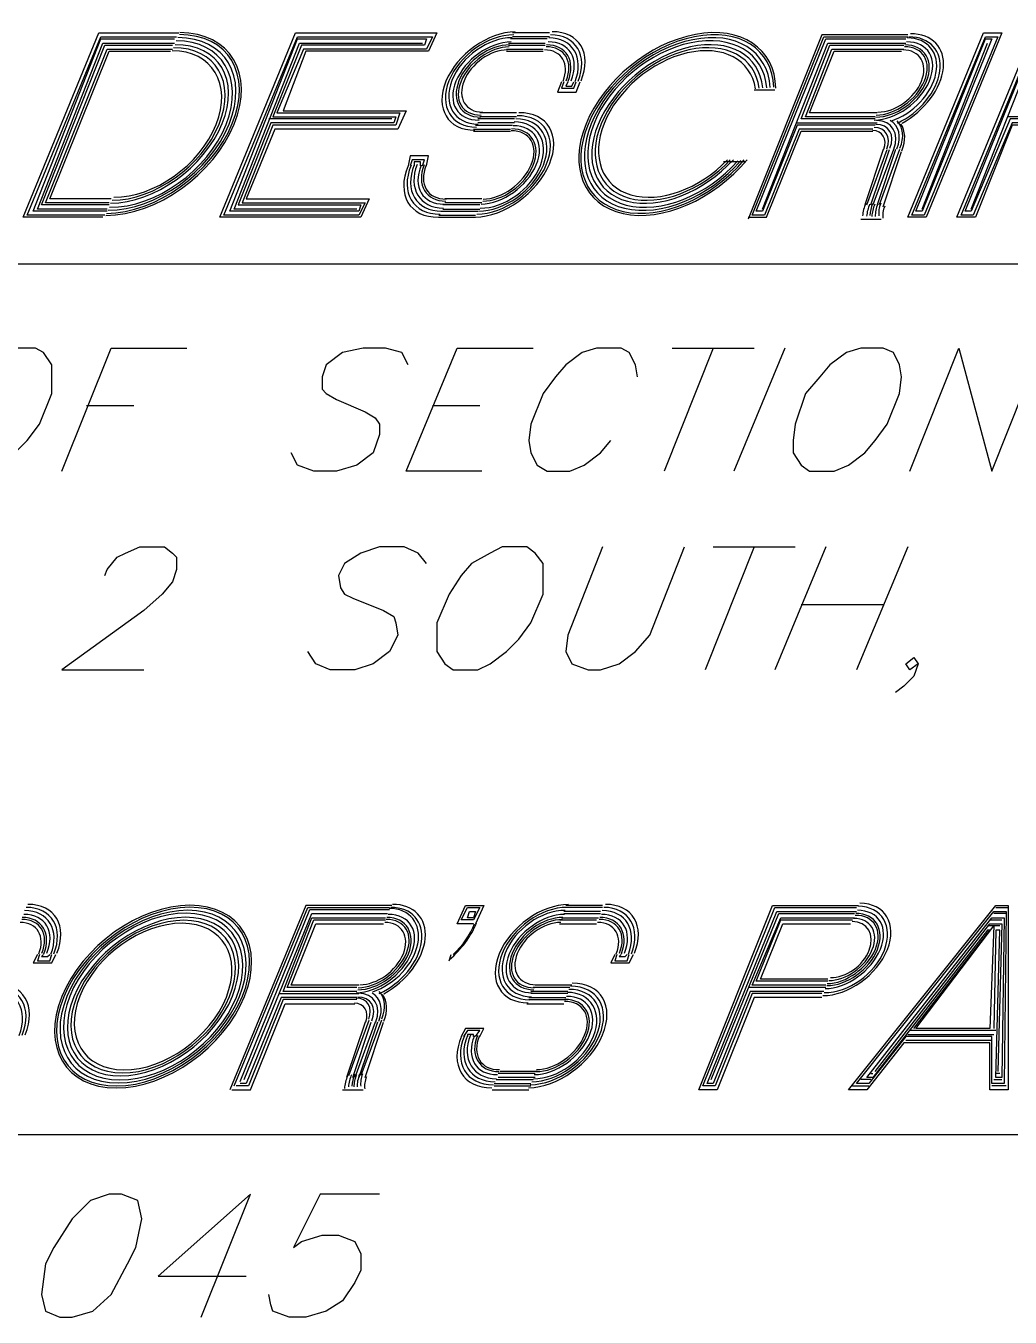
# Model space of a CAD drawing. Header units: feet. Extents: x 7 to 2308, y -319 to 1396.
# Drawn here: x 836.53 to 862.16, y 362.48 to 396.09 of the extents above; entities that cross this region are included whole.
import ezdxf

# ---------------------------------------------------------------- set-up
doc = ezdxf.new("R2010")
doc.units = ezdxf.units.FT
doc.header["$MEASUREMENT"] = 0
doc.layers.add('PDF_TBLKTXT', color=7, linetype='Continuous')

msp = doc.modelspace()

# ---------------------------------------------------------------- linework, layer by layer
at = {"layer": 'PDF_TBLKTXT', "lineweight": 30}
for points in [[(838.542, 391.108), (836.463, 391.108), (838.435, 395.906), (840.514, 395.906)], [(838.595, 391.161), (836.569, 391.161), (838.489, 395.799), (840.461, 395.799)], [(838.649, 391.268), (836.729, 391.268), (838.489, 395.746), (840.408, 395.746)], [(838.649, 391.321), (836.836, 391.321), (838.542, 395.64), (840.408, 395.64)], [(838.702, 391.428), (836.943, 391.428), (838.595, 395.586), (840.354, 395.586)], [(845.152, 391.321), (841.954, 391.321), (843.66, 395.64), (846.858, 395.64)], [(849.097, 395.64), (850.057, 395.64)], [(849.097, 395.586), (850.057, 395.586)], [(850.11, 395.746), (849.151, 395.746)], [(850.164, 395.906), (849.204, 395.906)], [(850.164, 395.799), (849.204, 395.799)], [(859.493, 395.853), (857.254, 395.853), (855.335, 391.055)], [(858.587, 393.4), (856.668, 393.4), (855.761, 391.161), (855.441, 391.161), (857.307, 395.799), (859.493, 395.799)], [(858.64, 393.507), (856.614, 393.507), (855.708, 391.268), (855.548, 391.268), (857.361, 395.746), (859.44, 395.746)], [(855.708, 391.321), (857.414, 395.64), (859.44, 395.64)], [(858.64, 393.667), (856.721, 393.667), (857.467, 395.586), (859.386, 395.586)], [(859.866, 391.321), (861.572, 395.64)], [(863.971, 393.507), (862.212, 393.507), (861.252, 391.108), (860.772, 391.108), (862.745, 395.906), (864.984, 395.906)], [(864.024, 393.56), (862.212, 393.56), (861.199, 391.161), (860.879, 391.161), (862.798, 395.799), (864.931, 395.799)], [(864.078, 393.667), (862.158, 393.667), (861.146, 391.268), (860.986, 391.268), (862.798, 395.746), (864.877, 395.746)], [(861.146, 391.321), (862.852, 395.64), (864.877, 395.64)], [(838.702, 391.481), (837.049, 391.481), (838.649, 395.48), (840.354, 395.48)], [(838.755, 391.588), (837.156, 391.588), (838.702, 395.426), (840.301, 395.426)], [(849.044, 395.48), (850.004, 395.48)], [(849.044, 395.426), (850.004, 395.426)], [(858.64, 393.72), (856.827, 393.72), (857.52, 395.48), (859.386, 395.48)], [(858.693, 393.827), (856.934, 393.827), (857.574, 395.426), (859.333, 395.426)], [(850.483, 394.627), (850.377, 394.36), (850.857, 394.36), (850.963, 394.627)], [(850.537, 394.627), (850.483, 394.467), (850.803, 394.467), (850.857, 394.627)], [(850.643, 394.627), (850.59, 394.52), (850.75, 394.52), (850.803, 394.627)], [(856.028, 394.413), (855.495, 394.413)], [(846.059, 393.667), (842.86, 393.667)], [(849.257, 393.667), (848.298, 393.667)], [(849.257, 393.56), (848.298, 393.56)], [(849.311, 393.827), (848.351, 393.827)], [(849.311, 393.72), (848.351, 393.72)], [(856.614, 393.56), (858.587, 393.56), (858.693, 393.56)], [(864.078, 393.72), (862.105, 393.72)], [(848.191, 393.4), (849.151, 393.4)], [(848.191, 393.347), (849.151, 393.347)], [(848.244, 393.507), (849.204, 393.507)], [(855.335, 391.108), (855.815, 391.108), (856.721, 393.347), (858.587, 393.347)], [(846.965, 392.441), (847.018, 392.707), (846.539, 392.707), (846.485, 392.441)], [(846.858, 392.441), (846.912, 392.601), (846.592, 392.601), (846.539, 392.441)], [(846.805, 392.441), (846.805, 392.548), (846.645, 392.548), (846.645, 392.441)], [(855.281, 392.548), (854.695, 392.548)], [(858.853, 392.867), (858.373, 391.428)], [(858.427, 391.428), (858.96, 392.867)], [(858.533, 391.428), (859.013, 392.867)], [(859.12, 392.867), (858.587, 391.428)], [(859.173, 392.867), (858.693, 391.428)], [(859.28, 392.867), (858.747, 391.428)], [(858.853, 391.375), (859.333, 392.814)], [(848.404, 391.588), (847.445, 391.588)], [(847.338, 391.268), (848.298, 391.268)], [(848.351, 391.428), (847.391, 391.428)], [(847.391, 391.321), (848.351, 391.321)], [(848.404, 391.481), (847.445, 391.481)], [(847.285, 391.161), (848.244, 391.161)], [(847.285, 391.108), (848.244, 391.108)], [(858.267, 391.055), (858.8, 391.055)], [(879.538, 389.882), (810.127, 389.882)], [(837.476, 384.498), (838.755, 387.696), (840.728, 387.696)], [(846.485, 387.27), (846.325, 387.59), (845.899, 387.696), (845.312, 387.696), (844.779, 387.59), (844.353, 387.27), (844.246, 386.95), (844.246, 386.63), (844.353, 386.523), (844.619, 386.363), (845.366, 386.044), (845.632, 385.884), (845.739, 385.724), (845.739, 385.457), (845.579, 384.977), (845.152, 384.658), (844.619, 384.498), (844.033, 384.498), (843.606, 384.658), (843.446, 384.977)], [(848.404, 384.498), (846.432, 384.498), (847.765, 387.696), (849.737, 387.696)], [(852.456, 386.95), (852.403, 387.27), (852.243, 387.59), (852.029, 387.696), (851.39, 387.696), (851.017, 387.59), (850.59, 387.27), (850.324, 386.95), (850.004, 386.523), (849.684, 385.724), (849.631, 385.297), (849.684, 384.977), (849.844, 384.658), (850.11, 384.498), (850.697, 384.498), (851.07, 384.658), (851.496, 384.977), (851.763, 385.297)], [(854.428, 387.696), (853.149, 384.498)], [(853.362, 387.696), (855.495, 387.696)], [(856.294, 387.696), (854.962, 384.498)], [(859.546, 384.498), (860.826, 387.696), (861.679, 384.498), (862.958, 387.696)], [(838.115, 386.204), (839.342, 386.204)], [(847.125, 386.204), (848.351, 386.204)], [(838.595, 381.779), (838.649, 381.939), (838.915, 382.259), (839.128, 382.365), (839.502, 382.525), (840.141, 382.525), (840.354, 382.365), (840.461, 382.259), (840.461, 381.939), (840.354, 381.619), (840.088, 381.299), (839.608, 380.873), (837.476, 379.327), (839.608, 379.327)], [(846.965, 382.099), (846.752, 382.365), (846.379, 382.525), (845.739, 382.525), (845.259, 382.365), (844.833, 382.099), (844.673, 381.779), (844.726, 381.459), (844.833, 381.299), (845.046, 381.192), (845.845, 380.873), (846.112, 380.713), (846.165, 380.553), (846.219, 380.233), (846.005, 379.806), (845.579, 379.486), (845.099, 379.327), (844.459, 379.327), (844.086, 379.486), (843.873, 379.806)], [(851.55, 382.525), (850.643, 380.233), (850.59, 379.806), (850.75, 379.486), (851.177, 379.327), (851.496, 379.327), (851.976, 379.486), (852.403, 379.806), (852.776, 380.233), (853.682, 382.525)], [(855.495, 382.525), (854.215, 379.327)], [(854.428, 382.525), (856.561, 382.525)], [(857.361, 382.525), (856.028, 379.327)], [(859.493, 382.525), (858.16, 379.327)], [(856.721, 381.032), (858.853, 381.032)], [(859.76, 379.486), (859.546, 379.327), (859.44, 379.486), (859.653, 379.646), (859.76, 379.486), (859.653, 379.167), (859.386, 378.9), (859.173, 378.74)], [(846.059, 373.196), (843.82, 373.196), (841.847, 368.398)], [(841.954, 368.504), (843.873, 373.142), (846.005, 373.142)], [(842.114, 368.611), (843.926, 373.089), (846.005, 373.089)], [(848.191, 372.716), (847.765, 372.716), (847.978, 373.196), (848.458, 373.196), (848.244, 372.716)], [(851.55, 373.196), (850.59, 373.196)], [(851.55, 373.142), (850.59, 373.142)], [(857.254, 370.797), (855.495, 370.797), (854.535, 368.398), (854.055, 368.398), (855.974, 373.196), (858.214, 373.196)], [(857.254, 370.903), (855.441, 370.903), (854.482, 368.504), (854.162, 368.504), (856.028, 373.142), (858.16, 373.142)], [(861.785, 373.142), (862.105, 373.142)], [(842.22, 368.664), (843.98, 372.983), (845.952, 372.983)], [(845.152, 370.957), (843.233, 370.957), (843.98, 372.876), (845.899, 372.876)], [(845.152, 371.063), (843.34, 371.063), (844.033, 372.823), (845.899, 372.823)], [(850.43, 372.823), (851.39, 372.823)], [(850.483, 372.876), (851.443, 372.876)], [(851.496, 373.036), (850.537, 373.036)], [(850.537, 372.983), (851.496, 372.983)], [(857.307, 370.957), (855.388, 370.957), (854.428, 368.558), (854.269, 368.558), (856.081, 373.036), (858.16, 373.036)], [(854.375, 368.664), (856.134, 372.983), (858.107, 372.983)], [(857.361, 371.117), (855.441, 371.117), (856.188, 372.876), (858.107, 372.876)], [(857.414, 371.223), (855.548, 371.223), (856.188, 372.823), (858.054, 372.823)], [(859.653, 369.997), (861.625, 372.556), (861.572, 372.556), (858.587, 368.718), (858.427, 368.718), (861.679, 372.876), (861.999, 372.876), (861.945, 368.718), (861.785, 368.718), (861.892, 372.556), (861.785, 372.556), (861.732, 369.997)], [(861.625, 372.823), (861.945, 372.823)], [(862.052, 372.983), (861.732, 372.983)], [(845.206, 371.117), (843.446, 371.117), (844.086, 372.716), (845.845, 372.716)], [(850.43, 372.716), (851.39, 372.716)], [(857.414, 371.277), (855.655, 371.277), (856.241, 372.716), (858, 372.716)], [(858.64, 368.878), (861.625, 372.716), (861.945, 372.716), (861.839, 368.878)], [(861.892, 372.663), (861.572, 372.663)], [(836.836, 371.916), (836.729, 371.703), (837.209, 371.703), (837.316, 371.916)], [(836.889, 371.916), (836.836, 371.756), (837.156, 371.756), (837.209, 371.916)], [(836.996, 371.916), (836.943, 371.863), (837.103, 371.863), (837.156, 371.916)], [(847.551, 371.756), (847.605, 371.916)], [(851.87, 371.916), (851.763, 371.703), (852.243, 371.703), (852.349, 371.916)], [(851.923, 371.916), (851.87, 371.756), (852.189, 371.756), (852.243, 371.916)], [(852.029, 371.916), (851.976, 371.863), (852.136, 371.863), (852.189, 371.916)], [(850.697, 371.063), (849.737, 371.063)], [(850.75, 371.117), (849.79, 371.117)], [(857.361, 371.063), (855.335, 371.063)], [(845.152, 370.744), (843.233, 370.744), (842.327, 368.504), (842.007, 368.504)], [(845.152, 370.797), (843.18, 370.797), (842.274, 368.558), (842.114, 368.558)], [(843.127, 370.903), (845.099, 370.903), (845.206, 370.903)], [(849.631, 370.797), (850.59, 370.797)], [(849.631, 370.744), (850.59, 370.744)], [(850.643, 370.957), (849.684, 370.957)], [(850.643, 370.903), (849.684, 370.903)], [(841.9, 368.398), (842.38, 368.398), (843.287, 370.637), (845.099, 370.637)], [(849.577, 370.637), (850.537, 370.637)], [(845.366, 370.157), (844.886, 368.718)], [(844.939, 368.771), (845.472, 370.21)], [(845.046, 368.718), (845.526, 370.157)], [(845.632, 370.157), (845.099, 368.718)], [(845.686, 370.157), (845.206, 368.718)], [(845.792, 370.21), (845.259, 368.771)], [(845.366, 368.718), (845.845, 370.157)], [(848.351, 369.784), (848.458, 369.997), (847.978, 369.997), (847.871, 369.784)], [(848.244, 369.784), (848.351, 369.944), (848.031, 369.944), (847.925, 369.784)], [(848.191, 369.784), (848.191, 369.837), (848.031, 369.837), (848.031, 369.784)], [(859.493, 369.837), (861.732, 369.837)], [(861.785, 369.944), (859.546, 369.944)], [(861.679, 369.677), (859.44, 369.677)], [(849.79, 368.824), (848.831, 368.824)], [(849.79, 368.718), (848.831, 368.718)], [(849.844, 368.878), (848.884, 368.878)], [(858.533, 368.824), (858.587, 368.824)], [(861.892, 368.824), (861.785, 368.824)], [(844.779, 368.398), (845.312, 368.398)], [(848.671, 368.398), (849.631, 368.398)], [(848.724, 368.558), (849.684, 368.558)], [(848.724, 368.504), (849.684, 368.504)], [(848.778, 368.664), (849.737, 368.664)], [(858.054, 368.504), (858.48, 368.504)], [(858.533, 368.664), (858.267, 368.664)], [(862.052, 368.504), (861.679, 368.504)], [(861.732, 368.664), (861.945, 368.664)], [(893.665, 367.225), (810.127, 367.225)], [(841.101, 362.48), (842.38, 365.679), (839.981, 363.547), (842.274, 363.547)], [(845.739, 365.679), (844.193, 365.679), (843.5, 364.293), (843.713, 364.453), (844.246, 364.613), (844.673, 364.613), (845.099, 364.453), (845.259, 364.133), (845.259, 363.707), (845.099, 363.387), (844.779, 362.907), (844.353, 362.64), (843.82, 362.48), (843.393, 362.48), (842.967, 362.64), (842.913, 362.8), (842.86, 363.067)]]:
    msp.add_lwpolyline(points, dxfattribs=at)
for points in [[(841.581, 391.108), (843.553, 395.906), (847.232, 395.906), (847.018, 395.426), (843.82, 395.426), (843.233, 393.88), (846.432, 393.88), (846.219, 393.4), (843.02, 393.4), (842.274, 391.588), (845.472, 391.588), (845.259, 391.108)], [(841.687, 391.161), (843.606, 395.799), (847.125, 395.799), (846.965, 395.48), (843.766, 395.48), (843.073, 393.827), (846.272, 393.827), (846.165, 393.507), (842.967, 393.507), (842.167, 391.481), (845.366, 391.481), (845.206, 391.161)], [(841.847, 391.268), (843.606, 395.746), (846.965, 395.746), (846.912, 395.586), (843.713, 395.586), (842.967, 393.72), (846.165, 393.72), (846.112, 393.56), (842.913, 393.56), (842.06, 391.428), (845.259, 391.428), (845.206, 391.268)], [(859.493, 391.108), (861.465, 395.906), (861.945, 395.906), (859.973, 391.108)], [(859.6, 391.161), (861.519, 395.799), (861.839, 395.799), (859.919, 391.161)], [(859.706, 391.268), (861.519, 395.746), (861.679, 395.746), (859.866, 391.268)], [(836.143, 387.696), (835.823, 387.59), (835.343, 387.27), (835.077, 386.95), (834.757, 386.523), (834.437, 385.724), (834.437, 385.297), (834.437, 384.977), (834.65, 384.658), (834.863, 384.498), (835.503, 384.498), (835.823, 384.658), (836.25, 384.977), (836.569, 385.297), (836.889, 385.724), (837.209, 386.523), (837.209, 386.95), (837.209, 387.27), (836.996, 387.59), (836.783, 387.696)], [(858.267, 387.696), (857.894, 387.59), (857.467, 387.27), (857.201, 386.95), (856.827, 386.523), (856.561, 385.724), (856.508, 385.297), (856.508, 384.977), (856.721, 384.658), (856.934, 384.498), (857.574, 384.498), (857.947, 384.658), (858.373, 384.977), (858.64, 385.297), (858.96, 385.724), (859.28, 386.523), (859.333, 386.95), (859.28, 387.27), (859.12, 387.59), (858.853, 387.696)], [(848.937, 382.525), (848.618, 382.365), (848.138, 382.099), (847.871, 381.779), (847.551, 381.299), (847.232, 380.553), (847.232, 380.126), (847.232, 379.806), (847.445, 379.486), (847.658, 379.327), (848.298, 379.327), (848.618, 379.486), (849.044, 379.806), (849.364, 380.126), (849.684, 380.553), (850.004, 381.299), (850.004, 381.779), (850.004, 382.099), (849.79, 382.365), (849.577, 382.525)], [(847.871, 372.823), (848.031, 373.142), (848.351, 373.142), (848.191, 372.823)], [(857.947, 368.398), (861.785, 373.196), (862.105, 373.196), (862.105, 368.398), (861.625, 368.398), (861.625, 369.624), (859.386, 369.624), (858.427, 368.398)], [(848.031, 372.876), (848.085, 373.036), (848.244, 373.036), (848.191, 372.876)], [(858.48, 368.558), (858.16, 368.558), (861.732, 373.036), (862.052, 373.036), (861.999, 368.558), (861.679, 368.558), (861.679, 369.784), (859.44, 369.784)], [(859.706, 369.997), (861.732, 372.663), (861.625, 369.997)], [(838.702, 365.679), (838.222, 365.519), (837.742, 365.039), (837.262, 364.293), (837.049, 363.866), (836.943, 363.067), (837.049, 362.64), (837.422, 362.48), (837.742, 362.48), (838.275, 362.64), (838.755, 363.067), (839.182, 363.866), (839.395, 364.293), (839.555, 365.039), (839.448, 365.519), (839.022, 365.679)]]:
    msp.add_lwpolyline(points, close=True, dxfattribs=at)
for centre, radius, start, end in [((859.493, 391.029), 1.182, 158.1591, 174.6353), ((859.493, 391.029), 1.077, 157.116, 174.4491), ((859.48, 391.087), 0.975, 157.6, 176.1747), ((846.005, 368.319), 1.182, 158.1591, 174.6353), ((846.005, 368.372), 1.077, 157.116, 174.4491), ((845.993, 368.43), 0.975, 157.6, 176.1747)]:
    msp.add_arc(centre, radius, start, end, dxfattribs=at)
for points in [[(841.959, 393.533), (842.489, 394.846), (841.855, 395.911), (840.542, 395.911)], [(849.276, 395.934), (848.569, 395.929), (847.761, 395.352), (847.471, 394.645)], [(850.991, 394.661), (851.281, 395.368), (850.943, 395.938), (850.236, 395.934)], [(855.915, 394.483), (855.856, 395.438), (855.015, 395.955), (853.895, 395.728)], [(856.006, 394.489), (855.969, 395.49), (855.108, 396.039), (853.941, 395.806)], [(856.059, 394.462), (856.038, 395.503), (855.161, 396.089), (853.963, 395.864)], [(841.645, 393.543), (842.111, 394.683), (841.565, 395.603), (840.425, 395.598)], [(841.75, 393.522), (842.228, 394.72), (841.644, 395.696), (840.446, 395.702)], [(841.828, 393.533), (842.329, 394.774), (841.73, 395.78), (840.489, 395.781)], [(841.907, 393.544), (842.431, 394.828), (841.815, 395.865), (840.531, 395.859)], [(849.234, 395.855), (848.57, 395.857), (847.816, 395.32), (847.549, 394.656)], [(849.191, 395.777), (848.571, 395.784), (847.871, 395.288), (847.627, 394.667)], [(849.17, 395.672), (848.607, 395.668), (847.963, 395.209), (847.732, 394.646)], [(849.128, 395.594), (848.608, 395.596), (848.018, 395.176), (847.81, 394.657)], [(850.651, 394.65), (850.859, 395.169), (850.607, 395.592), (850.087, 395.594)], [(850.729, 394.661), (850.961, 395.223), (850.692, 395.676), (850.13, 395.672)], [(850.834, 394.639), (851.077, 395.26), (850.771, 395.769), (850.151, 395.777)], [(850.912, 394.65), (851.179, 395.314), (850.857, 395.853), (850.193, 395.855)], [(853.963, 395.864), (852.764, 395.639), (851.575, 394.665), (851.118, 393.534)], [(853.941, 395.806), (852.774, 395.573), (851.619, 394.622), (851.17, 393.524)], [(853.895, 395.728), (852.774, 395.5), (851.674, 394.588), (851.249, 393.535)], [(853.85, 395.649), (852.776, 395.428), (851.73, 394.555), (851.327, 393.546)], [(855.531, 394.448), (855.412, 395.211), (854.681, 395.596), (853.752, 395.383)], [(855.625, 394.465), (855.522, 395.27), (854.766, 395.681), (853.792, 395.461)], [(855.718, 394.479), (855.632, 395.328), (854.853, 395.766), (853.834, 395.539)], [(855.824, 394.474), (855.743, 395.384), (854.925, 395.871), (853.85, 395.649)], [(859.98, 394.65), (860.188, 395.169), (859.936, 395.592), (859.416, 395.594)], [(860.059, 394.661), (860.29, 395.223), (860.022, 395.676), (859.459, 395.672)], [(860.227, 394.854), (860.331, 395.383), (860.018, 395.77), (859.48, 395.777)], [(860.326, 394.908), (860.396, 395.434), (860.067, 395.8), (859.523, 395.802)], [(860.419, 394.992), (860.469, 395.524), (860.124, 395.884), (859.565, 395.88)], [(841.489, 393.521), (841.908, 394.575), (841.393, 395.434), (840.34, 395.441)], [(841.567, 393.532), (842.01, 394.629), (841.479, 395.519), (840.383, 395.519)], [(849.117, 395.542), (848.626, 395.538), (848.065, 395.137), (847.863, 394.646)], [(849.075, 395.463), (848.627, 395.465), (848.12, 395.104), (847.941, 394.657)], [(850.52, 394.65), (850.699, 395.097), (850.481, 395.461), (850.034, 395.463)], [(850.599, 394.66), (850.801, 395.151), (850.567, 395.545), (850.077, 395.542)], [(853.834, 395.539), (852.815, 395.312), (851.822, 394.479), (851.432, 393.524)], [(853.792, 395.461), (852.819, 395.241), (851.878, 394.447), (851.51, 393.535)], [(853.752, 395.383), (852.824, 395.171), (851.934, 394.415), (851.588, 393.546)], [(859.85, 394.65), (860.028, 395.097), (859.811, 395.461), (859.363, 395.463)], [(859.928, 394.66), (860.13, 395.151), (859.897, 395.545), (859.406, 395.542)], [(859.223, 393.558), (859.803, 393.829), (860.255, 394.382), (860.326, 394.908)], [(859.344, 393.556), (859.933, 393.879), (860.368, 394.461), (860.419, 394.992)], [(847.471, 394.645), (847.181, 393.938), (847.519, 393.369), (848.226, 393.373)], [(847.549, 394.656), (847.282, 393.993), (847.604, 393.453), (848.268, 393.451)], [(847.627, 394.667), (847.384, 394.047), (847.69, 393.537), (848.311, 393.53)], [(847.732, 394.646), (847.5, 394.083), (847.769, 393.63), (848.332, 393.634)], [(847.81, 394.657), (847.602, 394.137), (847.855, 393.715), (848.374, 393.713)], [(847.863, 394.646), (847.66, 394.156), (847.894, 393.761), (848.385, 393.765)], [(847.941, 394.657), (847.762, 394.21), (847.98, 393.845), (848.427, 393.843)], [(858.621, 393.634), (859.183, 393.638), (859.827, 394.098), (860.059, 394.661)], [(858.663, 393.713), (859.183, 393.711), (859.772, 394.13), (859.98, 394.65)], [(858.674, 393.765), (859.164, 393.769), (859.726, 394.17), (859.928, 394.66)], [(858.716, 393.843), (859.164, 393.841), (859.671, 394.202), (859.85, 394.65)], [(859.052, 393.606), (859.63, 393.802), (860.122, 394.325), (860.227, 394.854)], [(849.928, 392.454), (850.171, 393.074), (849.865, 393.583), (849.244, 393.591)], [(850.006, 392.465), (850.273, 393.128), (849.951, 393.668), (849.287, 393.669)], [(850.084, 392.475), (850.375, 393.182), (850.037, 393.752), (849.329, 393.748)], [(850.163, 392.486), (850.476, 393.237), (850.122, 393.836), (849.372, 393.826)], [(859.132, 392.879), (859.287, 393.284), (859.085, 393.618), (858.681, 393.626)], [(859.21, 392.89), (859.336, 393.205), (859.268, 393.492), (859.036, 393.626)], [(859.288, 392.901), (859.406, 393.185), (859.38, 393.452), (859.218, 393.617)], [(838.621, 391.156), (839.934, 391.156), (841.429, 392.22), (841.959, 393.533)], [(838.632, 391.208), (839.916, 391.214), (841.382, 392.259), (841.907, 393.544)], [(838.674, 391.287), (839.915, 391.286), (841.327, 392.292), (841.828, 393.533)], [(838.717, 391.365), (839.914, 391.359), (841.272, 392.324), (841.75, 393.522)], [(838.738, 391.47), (839.878, 391.475), (841.18, 392.403), (841.645, 393.543)], [(838.78, 391.548), (839.877, 391.547), (841.125, 392.436), (841.567, 393.532)], [(838.823, 391.626), (839.876, 391.62), (841.07, 392.468), (841.489, 393.521)], [(849.692, 392.475), (849.895, 392.965), (849.661, 393.36), (849.17, 393.356)], [(849.745, 392.464), (849.953, 392.984), (849.7, 393.406), (849.181, 393.408)], [(849.823, 392.475), (850.055, 393.038), (849.786, 393.491), (849.223, 393.486)], [(851.118, 393.534), (850.661, 392.404), (851.064, 391.43), (852.08, 391.204)], [(851.17, 393.524), (850.722, 392.426), (851.102, 391.481), (852.083, 391.257)], [(851.249, 393.535), (850.823, 392.481), (851.187, 391.569), (852.123, 391.34)], [(851.327, 393.546), (850.924, 392.536), (851.272, 391.656), (852.165, 391.423)], [(851.431, 393.524), (851.041, 392.57), (851.356, 391.743), (852.193, 391.525)], [(851.51, 393.535), (851.142, 392.624), (851.442, 391.829), (852.238, 391.607)], [(851.588, 393.546), (851.242, 392.677), (851.528, 391.913), (852.284, 391.69)], [(858.87, 392.879), (858.967, 393.139), (858.835, 393.356), (858.575, 393.364)], [(858.949, 392.89), (859.069, 393.193), (858.921, 393.44), (858.618, 393.443)], [(859.027, 392.901), (859.171, 393.247), (859.006, 393.525), (858.66, 393.521)], [(859.341, 392.837), (859.447, 393.104), (859.436, 393.358), (859.309, 393.537)], [(852.08, 391.204), (853.097, 390.978), (854.447, 391.564), (855.309, 392.604)], [(852.083, 391.257), (853.064, 391.033), (854.377, 391.592), (855.233, 392.597)], [(852.123, 391.34), (853.06, 391.112), (854.318, 391.629), (855.149, 392.583)], [(852.165, 391.423), (853.058, 391.191), (854.261, 391.667), (855.066, 392.573)], [(852.193, 391.525), (853.03, 391.306), (854.171, 391.753), (854.952, 392.605)], [(852.238, 391.607), (853.033, 391.386), (854.12, 391.796), (854.873, 392.6)], [(852.284, 391.69), (853.039, 391.467), (854.072, 391.841), (854.796, 392.598)], [(846.486, 392.449), (846.172, 391.699), (846.526, 391.099), (847.277, 391.109)], [(846.564, 392.46), (846.274, 391.753), (846.612, 391.183), (847.319, 391.187)], [(846.643, 392.471), (846.376, 391.807), (846.698, 391.267), (847.362, 391.266)], [(846.721, 392.481), (846.478, 391.861), (846.784, 391.352), (847.404, 391.344)], [(846.826, 392.46), (846.594, 391.897), (846.863, 391.445), (847.425, 391.449)], [(846.904, 392.471), (846.696, 391.952), (846.948, 391.529), (847.468, 391.527)], [(846.956, 392.46), (846.754, 391.97), (846.988, 391.575), (847.478, 391.579)], [(848.236, 391.109), (848.987, 391.119), (849.849, 391.736), (850.163, 392.486)], [(848.279, 391.187), (848.986, 391.192), (849.794, 391.768), (850.084, 392.475)], [(848.321, 391.266), (848.985, 391.264), (849.739, 391.801), (850.006, 392.465)], [(848.364, 391.344), (848.984, 391.336), (849.685, 391.833), (849.928, 392.454)], [(848.385, 391.449), (848.948, 391.453), (849.592, 391.912), (849.823, 392.475)], [(848.428, 391.527), (848.947, 391.525), (849.537, 391.945), (849.745, 392.464)], [(848.438, 391.579), (848.929, 391.583), (849.49, 391.984), (849.692, 392.475)], [(858.631, 391.448), (858.586, 391.339), (858.562, 391.231), (858.559, 391.13)], [(858.71, 391.458), (858.664, 391.345), (858.643, 391.233), (858.648, 391.129)], [(858.788, 391.469), (858.745, 391.358), (858.728, 391.248), (858.739, 391.147)], [(858.893, 391.395), (858.847, 391.285), (858.831, 391.177), (858.847, 391.082)], [(837.186, 371.929), (837.43, 372.55), (837.124, 373.059), (836.503, 373.066)], [(837.265, 371.94), (837.531, 372.604), (837.21, 373.143), (836.546, 373.145)], [(837.343, 371.951), (837.633, 372.658), (837.295, 373.228), (836.588, 373.223)], [(840.808, 373.201), (839.495, 373.201), (838.001, 372.137), (837.47, 370.824)], [(840.798, 373.149), (839.514, 373.143), (838.047, 372.098), (837.523, 370.814)], [(840.755, 373.07), (839.514, 373.071), (838.102, 372.065), (837.601, 370.824)], [(842.095, 370.823), (842.596, 372.063), (841.996, 373.07), (840.755, 373.07)], [(842.173, 370.833), (842.698, 372.118), (842.082, 373.154), (840.798, 373.149)], [(842.226, 370.823), (842.756, 372.136), (842.121, 373.201), (840.808, 373.201)], [(846.739, 372.197), (846.843, 372.726), (846.53, 373.113), (845.993, 373.12)], [(846.838, 372.251), (846.908, 372.777), (846.579, 373.143), (846.035, 373.145)], [(846.931, 372.335), (846.982, 372.867), (846.636, 373.227), (846.078, 373.223)], [(850.662, 373.223), (849.955, 373.219), (849.147, 372.642), (848.857, 371.935)], [(850.62, 373.145), (849.956, 373.146), (849.202, 372.61), (848.935, 371.946)], [(850.577, 373.066), (849.957, 373.074), (849.257, 372.577), (849.014, 371.957)], [(852.22, 371.929), (852.463, 372.55), (852.157, 373.059), (851.537, 373.066)], [(852.298, 371.94), (852.565, 372.604), (852.243, 373.143), (851.579, 373.145)], [(852.377, 371.951), (852.667, 372.658), (852.329, 373.228), (851.622, 373.223)], [(858.779, 372.057), (859.011, 372.62), (858.742, 373.073), (858.18, 373.069)], [(858.884, 372.036), (859.127, 372.656), (858.821, 373.165), (858.201, 373.173)], [(858.962, 372.047), (859.229, 372.71), (858.907, 373.25), (858.243, 373.251)], [(836.873, 371.939), (837.052, 372.387), (836.834, 372.751), (836.387, 372.753)], [(836.951, 371.95), (837.154, 372.441), (836.92, 372.835), (836.429, 372.831)], [(837.004, 371.939), (837.212, 372.459), (836.959, 372.882), (836.44, 372.884)], [(837.082, 371.95), (837.313, 372.513), (837.045, 372.966), (836.482, 372.962)], [(840.713, 372.992), (839.515, 372.999), (838.157, 372.033), (837.68, 370.835)], [(840.692, 372.887), (839.552, 372.882), (838.25, 371.954), (837.784, 370.814)], [(840.649, 372.809), (839.552, 372.81), (838.305, 371.922), (837.862, 370.825)], [(840.607, 372.731), (839.553, 372.738), (838.36, 371.889), (837.941, 370.836)], [(841.755, 370.811), (842.174, 371.865), (841.66, 372.724), (840.607, 372.731)], [(841.834, 370.822), (842.276, 371.919), (841.746, 372.808), (840.649, 372.809)], [(841.912, 370.833), (842.378, 371.973), (841.832, 372.893), (840.692, 372.887)], [(842.017, 370.812), (842.494, 372.009), (841.91, 372.986), (840.713, 372.992)], [(846.362, 371.939), (846.541, 372.387), (846.323, 372.751), (845.876, 372.753)], [(846.441, 371.95), (846.643, 372.441), (846.409, 372.835), (845.918, 372.831)], [(846.493, 371.94), (846.701, 372.459), (846.448, 372.882), (845.929, 372.884)], [(846.571, 371.95), (846.803, 372.513), (846.534, 372.966), (845.971, 372.962)], [(847.558, 371.782), (847.878, 372.058), (848.126, 372.394), (848.266, 372.74)], [(847.658, 371.919), (847.91, 372.154), (848.104, 372.432), (848.215, 372.719)], [(850.556, 372.962), (849.993, 372.958), (849.349, 372.498), (849.118, 371.936)], [(850.514, 372.884), (849.994, 372.885), (849.404, 372.466), (849.196, 371.946)], [(850.503, 372.831), (850.012, 372.827), (849.451, 372.427), (849.249, 371.936)], [(850.461, 372.753), (850.013, 372.755), (849.506, 372.394), (849.327, 371.947)], [(851.906, 371.939), (852.085, 372.387), (851.867, 372.751), (851.42, 372.753)], [(851.985, 371.95), (852.187, 372.441), (851.953, 372.835), (851.463, 372.831)], [(852.037, 371.939), (852.245, 372.459), (851.993, 372.882), (851.473, 372.884)], [(852.116, 371.95), (852.347, 372.513), (852.078, 372.966), (851.516, 372.962)], [(858.492, 372.035), (858.647, 372.439), (858.446, 372.773), (858.041, 372.781)], [(858.57, 372.046), (858.749, 372.493), (858.531, 372.857), (858.084, 372.86)], [(858.649, 372.057), (858.851, 372.547), (858.617, 372.942), (858.126, 372.938)], [(858.701, 372.046), (858.909, 372.566), (858.657, 372.988), (858.137, 372.99)], [(845.565, 370.949), (846.143, 371.145), (846.635, 371.668), (846.739, 372.197)], [(845.735, 370.901), (846.315, 371.172), (846.768, 371.725), (846.838, 372.251)], [(845.856, 370.899), (846.446, 371.222), (846.881, 371.804), (846.931, 372.335)], [(857.278, 370.848), (857.941, 370.846), (858.696, 371.383), (858.962, 372.047)], [(857.341, 371.031), (857.904, 371.035), (858.548, 371.494), (858.779, 372.057)], [(857.384, 371.109), (857.903, 371.107), (858.493, 371.527), (858.701, 372.046)], [(857.394, 371.161), (857.885, 371.165), (858.446, 371.566), (858.649, 372.057)], [(857.437, 371.24), (857.884, 371.238), (858.392, 371.599), (858.57, 372.046)], [(845.133, 370.924), (845.696, 370.928), (846.34, 371.388), (846.571, 371.95)], [(845.176, 371.002), (845.695, 371), (846.285, 371.42), (846.493, 371.94)], [(845.186, 371.055), (845.677, 371.059), (846.238, 371.459), (846.441, 371.95)], [(845.229, 371.133), (845.676, 371.131), (846.183, 371.492), (846.362, 371.939)], [(848.857, 371.935), (848.567, 371.228), (848.905, 370.658), (849.612, 370.663)], [(848.935, 371.946), (848.668, 371.282), (848.99, 370.743), (849.654, 370.741)], [(849.014, 371.957), (848.77, 371.336), (849.076, 370.827), (849.697, 370.82)], [(849.118, 371.936), (848.887, 371.373), (849.155, 370.92), (849.718, 370.924)], [(849.196, 371.946), (848.988, 371.427), (849.241, 371.004), (849.76, 371.002)], [(849.249, 371.936), (849.046, 371.445), (849.28, 371.051), (849.771, 371.055)], [(849.327, 371.947), (849.148, 371.499), (849.366, 371.135), (849.813, 371.133)], [(857.32, 370.926), (857.941, 370.919), (858.641, 371.415), (858.884, 372.036)], [(857.479, 371.318), (857.883, 371.31), (858.337, 371.631), (858.492, 372.035)], [(836.437, 369.818), (836.727, 370.525), (836.389, 371.095), (835.682, 371.091)], [(836.515, 369.829), (836.829, 370.58), (836.475, 371.179), (835.725, 371.169)], [(851.47, 369.818), (851.761, 370.525), (851.423, 371.095), (850.716, 371.091)], [(851.549, 369.829), (851.862, 370.58), (851.508, 371.179), (850.758, 371.169)], [(836.359, 369.808), (836.625, 370.471), (836.303, 371.011), (835.639, 371.012)], [(837.47, 370.824), (836.94, 369.511), (837.575, 368.446), (838.888, 368.446)], [(837.523, 370.814), (836.998, 369.529), (837.614, 368.493), (838.898, 368.498)], [(837.601, 370.824), (837.1, 369.584), (837.7, 368.577), (838.941, 368.577)], [(837.68, 370.835), (837.202, 369.638), (837.786, 368.661), (838.983, 368.655)], [(837.784, 370.814), (837.318, 369.674), (837.864, 368.754), (839.004, 368.759)], [(837.862, 370.825), (837.42, 369.728), (837.95, 368.839), (839.047, 368.838)], [(837.941, 370.836), (837.522, 369.782), (838.036, 368.923), (839.089, 368.916)], [(838.888, 368.446), (840.201, 368.446), (841.695, 369.51), (842.226, 370.823)], [(838.898, 368.498), (840.183, 368.504), (841.649, 369.549), (842.173, 370.833)], [(838.941, 368.577), (840.182, 368.576), (841.594, 369.582), (842.095, 370.823)], [(838.983, 368.655), (840.181, 368.648), (841.539, 369.614), (842.017, 370.812)], [(839.004, 368.759), (840.144, 368.765), (841.446, 369.693), (841.912, 370.833)], [(839.047, 368.838), (840.144, 368.837), (841.391, 369.725), (841.834, 370.822)], [(839.089, 368.916), (840.143, 368.909), (841.336, 369.758), (841.755, 370.811)], [(845.461, 370.233), (845.581, 370.536), (845.433, 370.783), (845.13, 370.786)], [(845.54, 370.19), (845.683, 370.537), (845.519, 370.814), (845.173, 370.811)], [(845.644, 370.169), (845.799, 370.573), (845.598, 370.907), (845.194, 370.915)], [(845.722, 370.18), (845.848, 370.495), (845.78, 370.782), (845.548, 370.916)], [(845.801, 370.244), (845.918, 370.528), (845.892, 370.795), (845.731, 370.96)], [(845.853, 370.18), (845.96, 370.447), (845.948, 370.701), (845.822, 370.88)], [(851.079, 369.818), (851.281, 370.308), (851.047, 370.703), (850.556, 370.699)], [(851.131, 369.807), (851.339, 370.327), (851.086, 370.749), (850.567, 370.751)], [(851.209, 369.818), (851.441, 370.381), (851.172, 370.834), (850.609, 370.83)], [(851.314, 369.797), (851.557, 370.417), (851.251, 370.926), (850.631, 370.934)], [(851.392, 369.808), (851.659, 370.471), (851.337, 371.011), (850.673, 371.012)], [(845.383, 370.169), (845.479, 370.428), (845.347, 370.646), (845.088, 370.654)], [(847.872, 369.792), (847.559, 369.042), (847.913, 368.442), (848.663, 368.452)], [(847.95, 369.803), (847.66, 369.096), (847.998, 368.526), (848.705, 368.53)], [(848.029, 369.814), (847.762, 369.15), (848.084, 368.61), (848.748, 368.609)], [(848.107, 369.824), (847.864, 369.204), (848.17, 368.695), (848.79, 368.687)], [(848.212, 369.803), (847.98, 369.24), (848.249, 368.788), (848.812, 368.792)], [(848.29, 369.814), (848.082, 369.295), (848.335, 368.872), (848.854, 368.87)], [(848.342, 369.804), (848.14, 369.313), (848.374, 368.918), (848.865, 368.922)], [(849.622, 368.452), (850.373, 368.462), (851.235, 369.079), (851.549, 369.829)], [(849.665, 368.53), (850.372, 368.535), (851.18, 369.111), (851.47, 369.818)], [(849.707, 368.609), (850.371, 368.607), (851.125, 369.144), (851.392, 369.808)], [(849.75, 368.687), (850.37, 368.679), (851.071, 369.176), (851.314, 369.797)], [(849.771, 368.792), (850.334, 368.796), (850.978, 369.255), (851.209, 369.818)], [(849.814, 368.87), (850.333, 368.868), (850.923, 369.288), (851.131, 369.807)], [(849.824, 368.922), (850.315, 368.926), (850.876, 369.327), (851.079, 369.818)], [(845.144, 368.791), (845.099, 368.682), (845.074, 368.574), (845.072, 368.473)], [(845.222, 368.801), (845.177, 368.688), (845.156, 368.576), (845.161, 368.472)], [(845.3, 368.812), (845.258, 368.701), (845.241, 368.591), (845.251, 368.49)], [(845.405, 368.738), (845.359, 368.628), (845.344, 368.52), (845.359, 368.425)]]:
    msp.add_open_spline(points, degree=3, dxfattribs=at)

doc.saveas('drawing.dxf')
